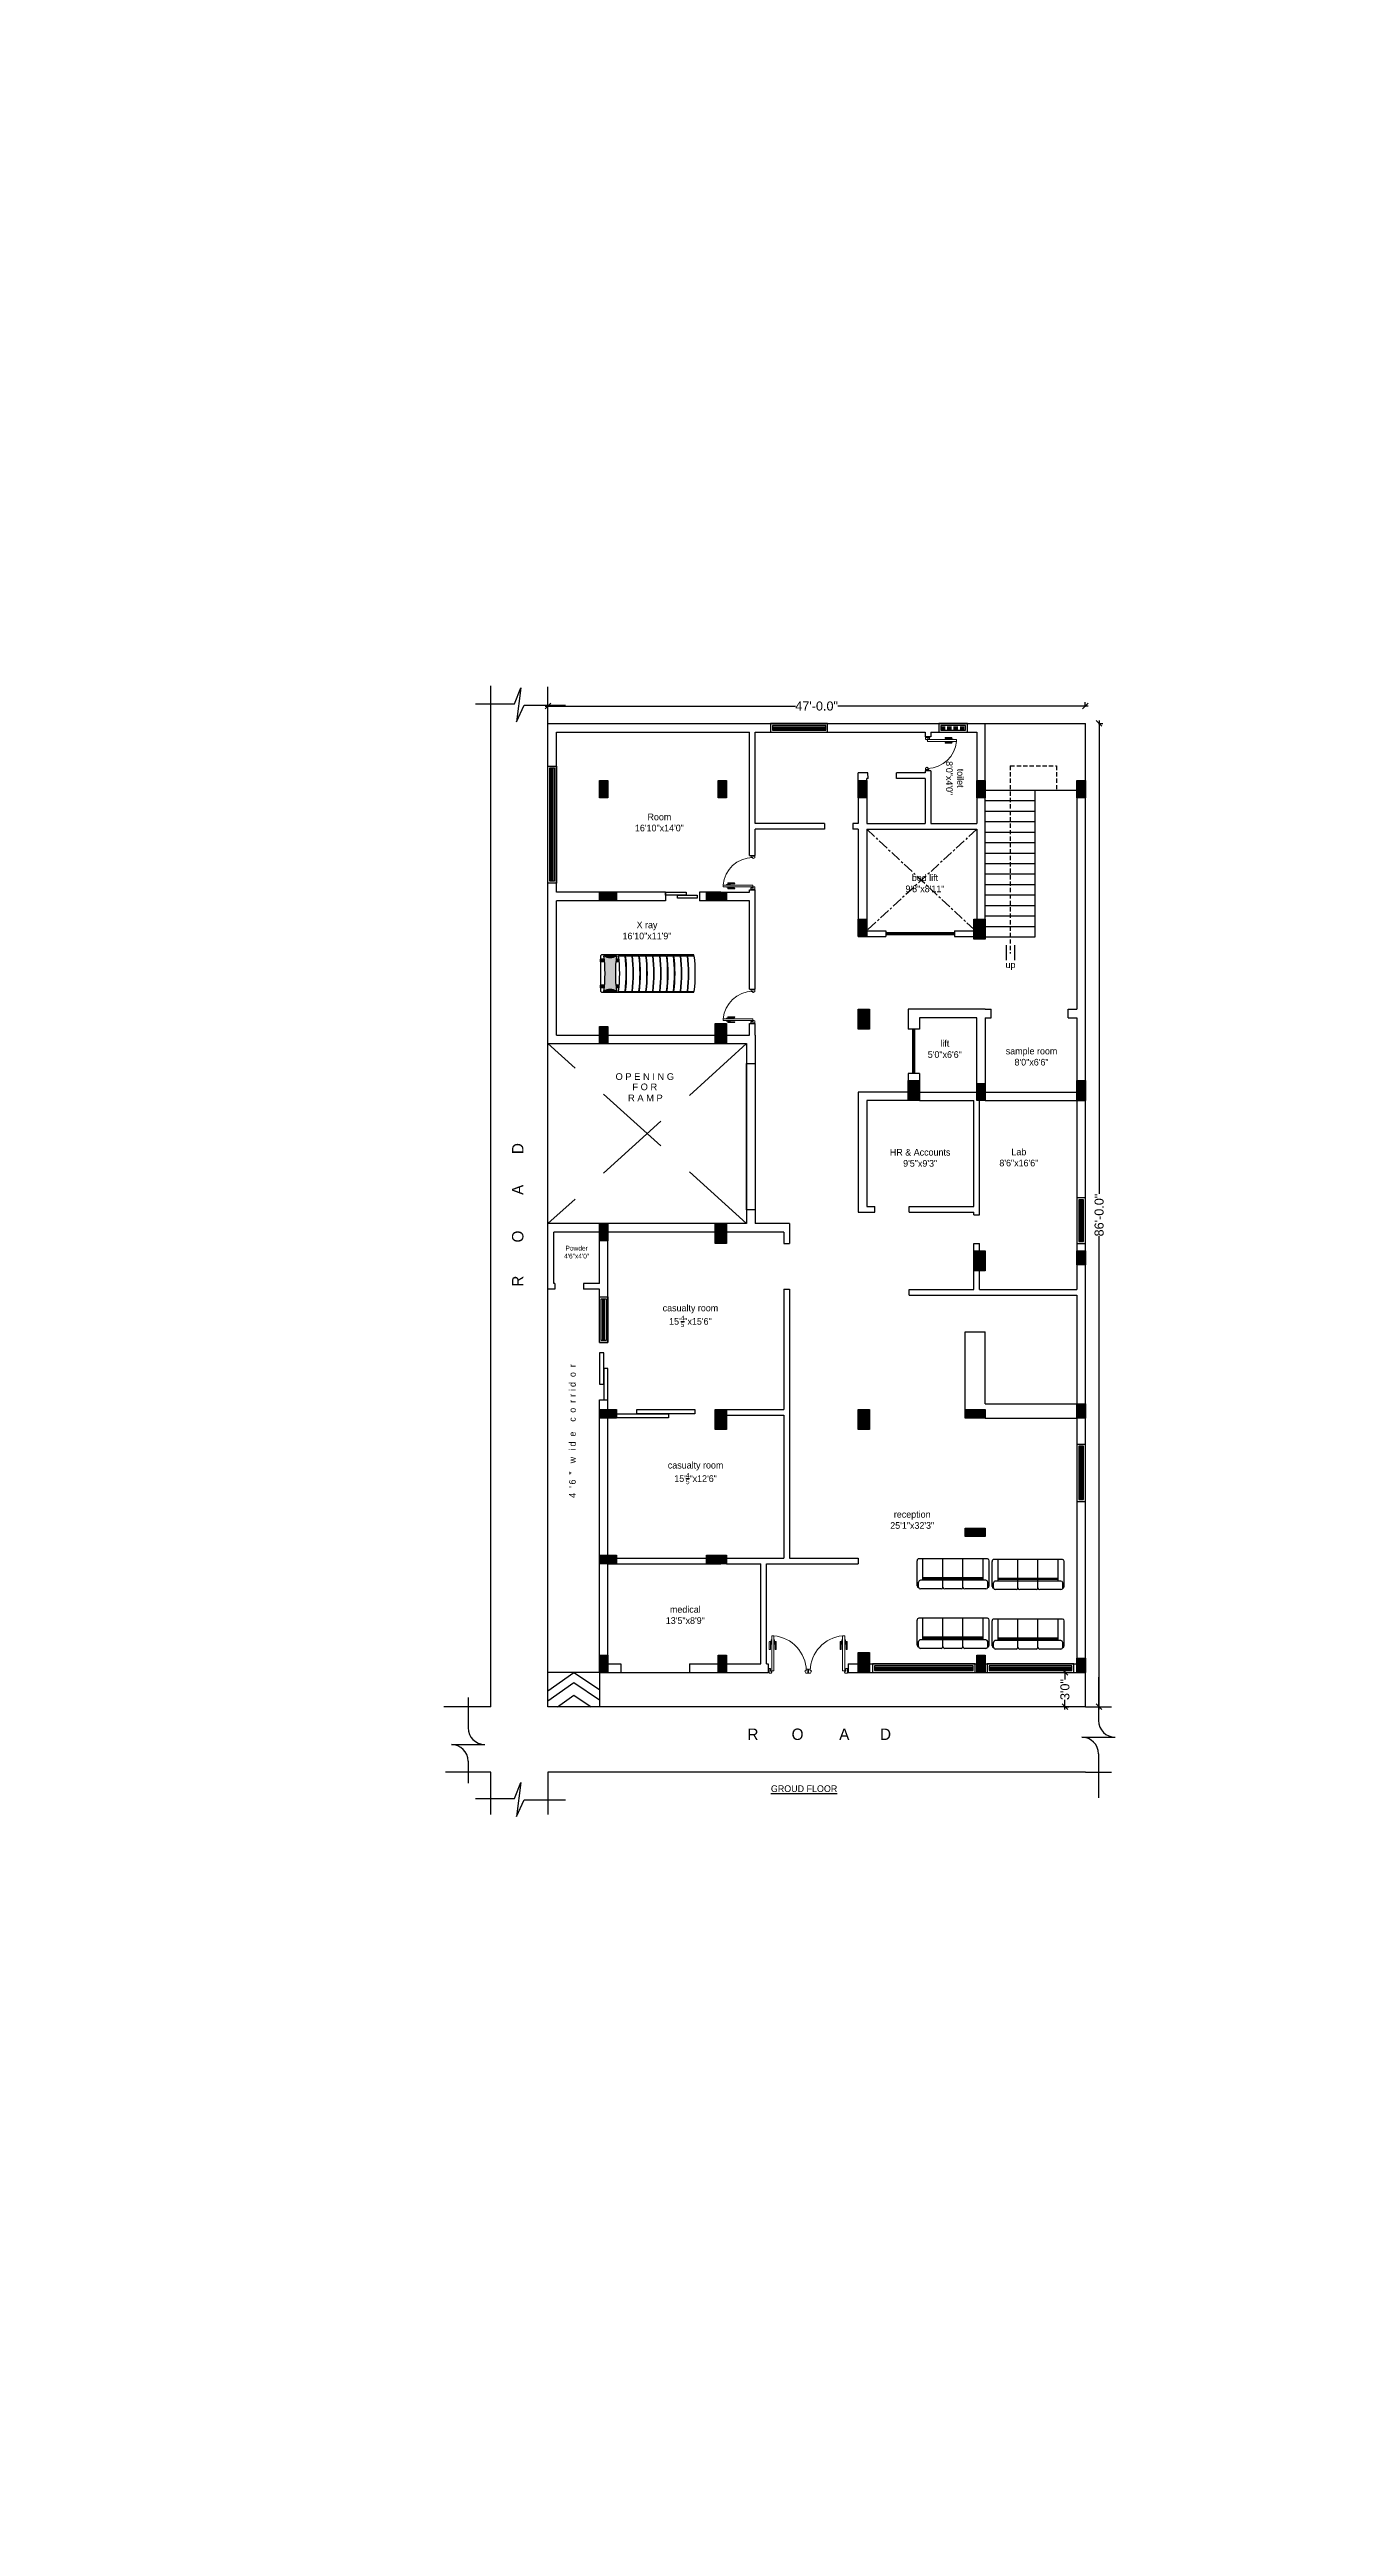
# Model space of a CAD drawing. Header units: inches. Extents: x 204954 to 440946, y -300749 to -143756.
# Drawn here: x 217891 to 219251, y -149270 to -146670 of the extents above; entities that cross this region are included whole.
import ezdxf
from ezdxf.enums import TextEntityAlignment as Align

# ---------------------------------------------------------------- set-up
doc = ezdxf.new("R2010")
doc.units = ezdxf.units.IN
doc.header["$LTSCALE"] = 9
doc.header["$MEASUREMENT"] = 0
doc.linetypes.add('CENTER', pattern=[2, 1.25, -0.25, 0.25, -0.25])
doc.linetypes.add('DASHED', pattern=[0.75, 0.5, -0.25])
doc.layers.get('Defpoints').update_dxf_attribs({"lineweight": 0})
for name, color, linetype in [('2', 1, 'Continuous'), ('beam framing', 91, 'Continuous'), ('Plinth Wall TEXT', 7, 'Continuous'), ('PM', 7, 'Continuous')]:
    doc.layers.add(name, color=color, linetype=linetype)
for name, color, linetype, lineweight in [('COLUMNS', 1, 'Continuous', 30), ('PUERTAS', 40, 'Continuous', 15), ('PUERTAS MADERA', 37, 'Continuous', 13)]:
    doc.layers.add(name, color=color, linetype=linetype, lineweight=lineweight)
doc.layers.add('Hatch', color=7, linetype='Continuous', lineweight=15, true_color=0xa3a3a3)
doc.styles.add('outer', font='arial.ttf', dxfattribs={"height": 24})
doc.styles.add('SST1', font='arial.ttf', dxfattribs={"height": 9.5})
doc.styles.add('vni1', font='arial.ttf')
doc.dimstyles.new('DIMA-1', dxfattribs={"dimtxt": 9.5, "dimasz": 6, "dimexe": 4, "dimexo": 4, "dimgap": 0.25, "dimtad": 0, "dimdec": 1, "dimzin": 3, "dimdsep": 46, "dimlunit": 4, "dimtxsty": 'SST1', "dimblk1": 'OBLIQUE', "dimblk2": 'OBLIQUE', "dimsah": 1, "dimcen": 0, "dimdle": 3, "dimclrd": 3, "dimclre": 3, "dimclrt": 7, "dimadec": 0, "dimazin": 0, "dimtfac": 1, "dimtdec": 1, "dimtix": 1, "dimtmove": 2, "dimatfit": 3, "dimfxl": 4, "dimfxlon": 1, "dimtolj": 1, "dimtzin": 3, "dimarcsym": 0})

# ---------------------------------------------------------------- blocks, each defined once
blk = doc.blocks.new('A$C31806C9B')
at = {"layer": 'Hatch'}
blk.add_hatch(color=256, dxfattribs=at).paths.add_polyline_path([(0, -21), (0, 0), (-12, 0), (-12, -21)])
at = {"layer": 'COLUMNS'}
blk.add_lwpolyline([(-12, 0), (0, 0), (0, -21), (-12, -21)], close=True, dxfattribs=at)
blk = doc.blocks.new('A$C00142961')
at = {"layer": 'Hatch'}
blk.add_hatch(color=256, dxfattribs=at).paths.add_polyline_path([(9, 0), (0, 0), (0, -21), (9, -21)])
at = {"layer": 'COLUMNS'}
blk.add_lwpolyline([(0, 0), (9, 0), (9, -21), (0, -21)], close=True, dxfattribs=at)
blk = doc.blocks.new('A$C5E2070FF')
at = {"layer": 'Hatch'}
blk.add_hatch(color=256, dxfattribs=at).paths.add_polyline_path([(18, -9), (18, 0), (0, 0), (0, -9)])
at = {"layer": 'COLUMNS'}
blk.add_lwpolyline([(18, 0), (18, -9), (0, -9), (0, 0)], close=True, dxfattribs=at)
blk = doc.blocks.new('A$C5D5B4CD9')
at = {"layer": 'Hatch'}
blk.add_hatch(color=256, dxfattribs=at).paths.add_polyline_path([(-9, -15), (0, -15), (0, 0), (-9, 0)])
at = {"layer": 'COLUMNS'}
blk.add_lwpolyline([(0, -15), (-9, -15), (-9, 0), (0, 0)], close=True, dxfattribs=at)
blk = doc.blocks.new('dgfgf')
at = {"layer": 'PUERTAS', "color": 253}
for p, q in [((-4.1, 20.4), (-3.7, 20.4)), ((-0.9, 20.4), (-1.4, 20.4))]:
    blk.add_line(p, q, dxfattribs=at)
for points in [[(-4.1, 21.2), (-4.1, 16.1, -1), (-4.8, 16.1), (-4.8, 20.8, -0.414214), (-4.5, 21.2), (-3.7, 21.2)], [(-0.9, 21.2), (-0.9, 16.1, 1), (-0.2, 16.1), (-0.2, 20.8, 0.414214), (-0.6, 21.2), (-1.4, 21.2)]]:
    blk.add_lwpolyline(points, format="xyb", dxfattribs=at)
for points in [[(-3.2, 22.2), (-3.7, 22.2), (-3.7, 19.4), (-3.2, 19.4)], [(-1.8, 22.2), (-1.4, 22.2), (-1.4, 19.4), (-1.8, 19.4)]]:
    blk.add_lwpolyline(points, dxfattribs=at)
at = {"layer": 'PUERTAS MADERA'}
for p, q in [((-3.2, 24.9), (-1.8, 24.9)), ((-3.2, 1.6), (-3.2, 24.9)), ((-1.8, 24.9), (-1.8, 1.6)), ((-25.9, 1.8), (-26.5, 1.8)), ((-25.9, 2.7), (-24.8, 2.7)), ((-25.9, 0), (-25.9, 2.7)), ((-24.8, 2.7), (-24.8, 1.6)), ((-24.8, 1.6), (-24.4, 1.6)), ((-24.7, 0), (-24, 1.2)), ((-1.8, 1.6), (-3.2, 1.6)), ((-1.5, 0), (-1.9, 0.7)), ((-1.1, 1.2), (-1.5, 1.2)), ((-1.5, 0), (0, 0)), ((-1.1, 3.1), (-1.1, 1.2)), ((0, 3.1), (-1.1, 3.1)), ((0, 0), (0, 3.1)), ((0, 2.7), (0.5, 2.7)), ((0, 0.5), (0.5, 0.5)), ((-25.9, 0), (-26.5, 0)), ((-24.7, 0), (-25.9, 0))]:
    blk.add_line(p, q, dxfattribs=at)
at = {"layer": 'PUERTAS MADERA', "color": 251}
blk.add_arc((-1.1, 1.2), 23.8, 95.224, 178.9225, dxfattribs=at)
at = {"layer": 'PUERTAS MADERA'}
for centre, start, end in [((-24.4, 1.3), 345.0691, 90.0005), ((-1.5, 0.8), 90.0055, 194.9369)]:
    blk.add_arc(centre, 0.36, start, end, dxfattribs=at)
blk = doc.blocks.new('_Oblique')
at = {"color": 0, "linetype": 'ByBlock', "lineweight": -2}
blk.add_line((-0.5, -0.5), (0.5, 0.5), dxfattribs=at)
blk = doc.blocks.new('*D64')
at = {"layer": 'beam framing', "color": 3, "lineweight": -2, "transparency": 16777216}
for p, q in [((218955.9, -148373.2), (218960.6, -148373.2)), ((218956.6, -148370.2), (218956.6, -148380.6)), ((218955.9, -148409.2), (218960.6, -148409.2)), ((218956.6, -148412.2), (218956.6, -148401.9))]:
    blk.add_line(p, q, dxfattribs=at)
at = {"layer": 'Defpoints', "color": 0, "transparency": 16777216}
for p in [(218899, -148373.2), (218899, -148409.2), (218956.6, -148409.2)]:
    blk.add_point(p, dxfattribs=at)
at = {"layer": 'beam framing', "color": 3, "lineweight": -2, "transparency": 16777216, "xscale": 6, "yscale": 6, "zscale": 6}
for p, rotation in [((218956.6, -148373.2), 90), ((218956.6, -148409.2), 270)]:
    blk.add_blockref('_Oblique', p, dxfattribs=dict(at, rotation=rotation))
at = {"layer": 'beam framing', "color": 7, "transparency": 16777216, "insert": (218956.6, -148391.2), "char_height": 9.5, "attachment_point": 5, "rotation": 90, "style": 'SST1'}
blk.add_mtext('\\A1;3\'0"', dxfattribs=at)
blk = doc.blocks.new('*D65')
at = {"layer": 'beam framing', "color": 3, "lineweight": -2, "transparency": 16777216}
for p, q in [((218411, -147359), (218673.7, -147359)), ((218414, -147359.7), (218414, -147355)), ((218981, -147359), (218718.3, -147359)), ((218978, -147359.7), (218978, -147355))]:
    blk.add_line(p, q, dxfattribs=at)
at = {"layer": 'Defpoints', "color": 0, "transparency": 16777216}
for p in [(218978, -147359), (218414, -147377.2), (218978, -147377.2)]:
    blk.add_point(p, dxfattribs=at)
at = {"layer": 'beam framing', "color": 3, "lineweight": -2, "transparency": 16777216, "xscale": 6, "yscale": 6, "zscale": 6, "rotation": 180}
blk.add_blockref('_Oblique', (218414, -147359), dxfattribs=at)
at = {"layer": 'beam framing', "color": 3, "lineweight": -2, "transparency": 16777216, "xscale": 6, "yscale": 6, "zscale": 6}
blk.add_blockref('_Oblique', (218978, -147359), dxfattribs=at)
at = {"layer": 'beam framing', "color": 7, "transparency": 16777216, "insert": (218696, -147359), "char_height": 9.5, "attachment_point": 5, "style": 'SST1'}
blk.add_mtext('\\A1;47\'-0.0"', dxfattribs=at)
blk = doc.blocks.new('*D66')
at = {"layer": 'beam framing', "color": 3, "lineweight": -2, "transparency": 16777216}
for p, q in [((218991.7, -147377.2), (218996.5, -147377.2)), ((218992.5, -147374.2), (218992.5, -147871.1)), ((218992.5, -148412.2), (218992.5, -147915.3)), ((218991.7, -148409.2), (218996.5, -148409.2))]:
    blk.add_line(p, q, dxfattribs=at)
at = {"layer": 'Defpoints', "color": 0, "transparency": 16777216}
for p in [(218978, -147377.2), (218978, -148409.2), (218992.5, -148409.2)]:
    blk.add_point(p, dxfattribs=at)
at = {"layer": 'beam framing', "color": 3, "lineweight": -2, "transparency": 16777216, "xscale": 6, "yscale": 6, "zscale": 6}
for p, rotation in [((218992.5, -147377.2), 90), ((218992.5, -148409.2), 270)]:
    blk.add_blockref('_Oblique', p, dxfattribs=dict(at, rotation=rotation))
at = {"layer": 'beam framing', "color": 7, "transparency": 16777216, "insert": (218992.5, -147893.2), "char_height": 9.5, "attachment_point": 5, "rotation": 90, "style": 'SST1'}
blk.add_mtext('\\A1;86\'-0.0"', dxfattribs=at)
blk = doc.blocks.new('SF3')
at = {"layer": 'PM', "color": 7}
for p, q in [((-890, 0), (-320, 0)), ((-220, 0), (220, 0)), ((320, 0), (880, 0)), ((-980, -87), (-980, -764)), ((-940, -50), (-940, -183)), ((-890, -233), (880, -233)), ((-820, -233), (-820, -814)), ((-820, -270), (810, -270)), ((-820, -300), (810, -300)), ((-270, -50), (-270, -814)), ((270, -50), (270, -814)), ((810, -233), (810, -814)), ((930, -50), (930, -183)), ((970, -87), (970, -764)), ((-930, -814), (920, -814))]:
    blk.add_line(p, q, dxfattribs=at)
for centre, start, end in [((-890, -50), 90, 180), ((-320, -50), 0, 90), ((-220, -50), 90, 180), ((220, -50), 0, 90), ((320, -50), 90, 180), ((880, -50), 0, 90), ((-930, -87), 90, 180), ((-890, -183), 180, 270), ((880, -183), 270, 0), ((920, -87), 0, 90), ((-930, -764), 180, 270), ((920, -764), 270, 0)]:
    blk.add_arc(centre, 50, start, end, dxfattribs=at)

msp = doc.modelspace()

# ---------------------------------------------------------------- hatches: boundary and pattern name
at = {"ltscale": 0.08}
h = msp.add_hatch(color=0, dxfattribs=at)
h.dxf.hatch_style = 1
h.set_gradient(color1=(207, 182, 150), color2=(231, 219, 203), one_color=1, tint=0.85, name='CYLINDER')
h.paths.add_polyline_path([(218468.98015, -147624.57344, 0.1789416554), (218468.98015, -147627.41698), (218473.3774, -147627.41698, 0.0049729629), (218473.10471, -147624.57344)])
h.paths.add_polyline_path([(218485.58647, -147624.57344, 0.0049729629), (218485.31379, -147627.41698), (218488.85212, -147627.41698, 0.004552059), (218488.60251, -147624.57344)])
h = msp.add_hatch(color=0, dxfattribs=at)
h.dxf.hatch_style = 1
h.set_gradient(color1=(207, 182, 150), color2=(239, 231, 220), one_color=1, tint=0.9)
h.paths.add_polyline_path([(218472.68067, -147620.99912, 0.2884824623), (218486.01051, -147620.99912)])
h = msp.add_hatch(color=0, dxfattribs=at)
h.dxf.hatch_style = 1
h.set_gradient(color1=(207, 182, 150), color2=(239, 231, 220), one_color=1, tint=0.9, name='INVCURVED')
h.paths.add_polyline_path([(218472.68067, -147620.99912, -0.0654006764), (218472.68067, -147658.40764, -0.2884824623), (218486.01051, -147658.40764, -0.0654006764), (218486.01051, -147620.99912, -0.2884824623)])
h = msp.add_hatch(color=0, dxfattribs=at)
h.dxf.hatch_style = 1
h.set_gradient(color1=(207, 182, 150), color2=(231, 219, 203), one_color=1, tint=0.85, name='CYLINDER')
h.paths.add_polyline_path([(218468.98015, -147651.98978, 0.1789416554), (218468.98015, -147654.83331), (218473.10471, -147654.83331, 0.0049729629), (218473.3774, -147651.98978)])
h.paths.add_polyline_path([(218485.31379, -147651.98978, 0.0049729629), (218485.58647, -147654.83331), (218488.60251, -147654.83331, 0.004552059), (218488.85212, -147651.98978)])
h = msp.add_hatch(color=0, dxfattribs=at)
h.dxf.hatch_style = 1
h.set_gradient(color1=(207, 182, 150), color2=(239, 231, 220), one_color=1, tint=0.9)
h.paths.add_polyline_path([(218472.68067, -147658.40764), (218486.01051, -147658.40764, 0.2884824623)])

# ---------------------------------------------------------------- linework, layer by layer
at = {"color": 0}
for p, q in [((218473.10471, -147624.57344), (218468.98015, -147624.57344)), ((218473.3774, -147627.41698), (218468.98015, -147627.41698)), ((218472.68067, -147620.99912), (218486.01051, -147620.99912)), ((218488.85212, -147627.41698), (218485.31379, -147627.41698)), ((218488.60251, -147624.57344), (218485.58647, -147624.57344)), ((218488.21452, -147620.99912), (218495.06482, -147620.99912)), ((218495.46875, -147620.99912), (218502.31905, -147620.99912)), ((218502.72298, -147620.99912), (218509.57329, -147620.99912)), ((218509.97721, -147620.99912), (218516.82752, -147620.99912)), ((218517.23145, -147620.99912), (218524.08175, -147620.99912)), ((218524.48568, -147620.99912), (218531.33598, -147620.99912)), ((218531.73991, -147620.99912), (218538.59022, -147620.99912)), ((218538.99414, -147620.99912), (218545.84445, -147620.99912)), ((218546.24838, -147620.99912), (218553.09868, -147620.99912)), ((218553.50261, -147620.99912), (218560.35291, -147620.99912)), ((218560.75684, -147620.99912), (218567.60715, -147620.99912)), ((218473.3774, -147651.98978), (218468.98015, -147651.98978)), ((218473.10471, -147654.83331), (218468.98015, -147654.83331)), ((218488.85212, -147651.98978), (218485.31379, -147651.98978)), ((218488.60251, -147654.83331), (218485.58647, -147654.83331)), ((218472.68067, -147658.40764), (218486.01051, -147658.40764)), ((218488.21452, -147658.40764), (218495.06482, -147658.40764)), ((218495.46875, -147658.40764), (218502.31905, -147658.40764)), ((218502.72298, -147658.40764), (218509.57329, -147658.40764)), ((218509.97721, -147658.40764), (218516.82752, -147658.40764)), ((218517.23145, -147658.40764), (218524.08175, -147658.40764)), ((218524.48568, -147658.40764), (218531.33598, -147658.40764)), ((218531.73991, -147658.40764), (218538.59022, -147658.40764)), ((218538.99414, -147658.40764), (218545.84445, -147658.40764)), ((218546.24838, -147658.40764), (218553.09868, -147658.40764)), ((218553.50261, -147658.40764), (218560.35291, -147658.40764)), ((218560.75684, -147658.40764), (218567.60715, -147658.40764))]:
    msp.add_line(p, q, dxfattribs=at)
for points in [[(218567.09594, -147620.99912), (218567.09594, -147619.97347), (218471.16778, -147619.97347, 0.4142135624), (218469.12676, -147622.0145), (218469.12676, -147624.57344)], [(218469.12676, -147654.83331), (218469.12676, -147657.39226, 0.4142135624), (218471.16778, -147659.43328), (218567.09594, -147659.43328), (218567.09594, -147658.40764)]]:
    msp.add_lwpolyline(points, format="xyb", dxfattribs=at)
msp.add_lwpolyline([(218469.12676, -147627.41698), (218469.12676, -147651.98978)], dxfattribs=at)
for centre, radius, start, end in [((218472.82566, -147625.99521), 4.09992, 159.70954548, 200.29045452), ((218330.29486, -147639.70338), 143.60908, 352.51629228, 7.48370772), ((218479.34559, -147610.40878), 12.51305, 237.81615381, 302.18384619), ((218628.39633, -147639.70338), 143.60908, 172.51629228, 187.48370772), ((218332.56304, -147639.70338), 156.77127, 353.14776189, 6.85223811), ((218332.56304, -147639.70338), 163.57468, 353.43404272, 6.56595728), ((218339.81728, -147639.70338), 156.77127, 353.14776189, 6.85223811), ((218339.81728, -147639.70338), 163.57468, 353.43404272, 6.56595728), ((218347.07151, -147639.70338), 156.77127, 353.14776189, 6.85223811), ((218347.07151, -147639.70338), 163.57468, 353.43404272, 6.56595728), ((218354.32574, -147639.70338), 156.77127, 353.14776189, 6.85223811), ((218354.32574, -147639.70338), 163.57468, 353.43404272, 6.56595728), ((218361.57997, -147639.70338), 156.77127, 353.14776189, 6.85223811), ((218361.57997, -147639.70338), 163.57468, 353.43404272, 6.56595728), ((218368.83421, -147639.70338), 156.77127, 353.14776189, 6.85223811), ((218368.83421, -147639.70338), 163.57468, 353.43404272, 6.56595728), ((218376.08844, -147639.70338), 156.77127, 353.14776189, 6.85223811), ((218376.08844, -147639.70338), 163.57468, 353.43404272, 6.56595728), ((218383.34267, -147639.70338), 156.77127, 353.14776189, 6.85223811), ((218383.34267, -147639.70338), 163.57468, 353.43404272, 6.56595728), ((218390.5969, -147639.70338), 156.77127, 353.14776189, 6.85223811), ((218390.5969, -147639.70338), 163.57468, 353.43404272, 6.56595728), ((218397.85113, -147639.70338), 156.77127, 353.14776189, 6.85223811), ((218397.85113, -147639.70338), 163.57468, 353.43404272, 6.56595728), ((218405.10537, -147639.70338), 156.77127, 353.14776189, 6.85223811), ((218405.10537, -147639.70338), 163.57468, 353.43404272, 6.56595728), ((218472.82566, -147653.41155), 4.09992, 159.70954548, 200.29045452), ((218479.34559, -147668.99798), 12.51305, 57.81615381, 122.18384619)]:
    msp.add_arc(centre, radius, start, end, dxfattribs=at)
at = {"layer": 'beam framing', "color": 1}
for p, q in [((218354.09178, -148409.24127), (218354.09178, -147337.88402)), ((218378.80227, -147356.81985), (218385.68727, -147339.85615)), ((218385.68727, -147339.85615), (218381.0971, -147375.38812)), ((218414.03569, -147377.24127), (218414.03569, -147338.69077)), ((218337.95147, -147356.81985), (218378.80227, -147356.81985)), ((218381.0971, -147375.38812), (218389.12952, -147357.96602)), ((218389.12952, -147357.96602), (218432.27515, -147357.96602)), ((218414.03569, -147377.24127), (218978.03567, -147377.24127)), ((218414.03569, -148409.24127), (218414.03569, -147377.24127)), ((218423.03569, -147386.24127), (218625.53566, -147386.24127)), ((218423.03569, -147554.24126), (218423.03569, -147386.24127)), ((218625.53566, -147515.78789), (218625.53566, -147386.24127)), ((218631.53566, -147386.24127), (218810.03571, -147386.24127)), ((218631.53566, -147482.24126), (218631.53566, -147386.24127)), ((218810.03571, -147386.24127), (218810.03571, -147391.12895)), ((218816.03571, -147391.12895), (218810.03571, -147391.12895)), ((218816.03571, -147386.24127), (218864.03571, -147386.24127)), ((218816.03571, -147386.24127), (218816.03571, -147391.12895)), ((218864.03571, -147386.24127), (218864.03571, -147482.24126)), ((218873.03574, -147582.74134), (218873.03571, -147377.24127)), ((218978.03567, -148409.24127), (218978.03567, -147377.24127)), ((218739.53568, -147437.24126), (218739.53571, -147429.05462)), ((218749.91727, -147429.05377), (218739.53571, -147429.06018)), ((218739.53571, -147437.24126), (218739.53571, -147482.24126)), ((218748.53568, -147437.24126), (218748.53569, -147435.05462)), ((218748.53568, -147437.24126), (218748.53568, -147482.24126)), ((218749.92097, -147435.05377), (218748.53569, -147435.05462)), ((218749.92097, -147435.05377), (218749.91727, -147429.05377)), ((218810.03571, -147429.01663), (218779.91726, -147429.03524)), ((218779.92097, -147435.03523), (218779.91726, -147429.03524)), ((218810.03942, -147435.01663), (218779.92097, -147435.03523)), ((218810.03571, -147427.01663), (218810.03571, -147429.01663)), ((218816.03571, -147427.01663), (218810.03571, -147427.01663)), ((218810.03571, -147435.01663), (218810.03571, -147482.24126)), ((218816.03571, -147427.01663), (218816.03571, -147482.24126)), ((218925.53569, -147601.24127), (218925.53569, -147447.24127)), ((218969.03567, -147455.24126), (218969.03567, -147677.10486)), ((218704.16699, -147482.24126), (218631.53566, -147482.24126)), ((218704.16699, -147488.24126), (218631.53566, -147488.24126)), ((218631.53566, -147515.78789), (218631.53566, -147488.24126)), ((218704.16699, -147482.24126), (218704.16699, -147488.24126)), ((218739.53568, -147482.24126), (218734.16699, -147482.24126)), ((218734.16699, -147482.24126), (218734.16699, -147488.24126)), ((218739.53568, -147488.24126), (218734.16699, -147488.24126)), ((218739.53568, -147488.24126), (218739.53568, -147594.74126)), ((218748.53568, -147482.24126), (218810.03571, -147482.24126)), ((218748.53568, -147488.24126), (218864.03571, -147488.24126)), ((218748.53568, -147488.24126), (218748.53568, -147594.74126)), ((218816.03571, -147482.24126), (218864.03571, -147482.24126)), ((218864.03571, -147488.24126), (218864.03571, -147582.74134)), ((218625.53566, -147515.78789), (218631.53566, -147515.78789)), ((218537.2295, -147554.24126), (218423.03569, -147554.24126)), ((218537.2295, -147554.24126), (218537.2295, -147563.24126)), ((218595.53571, -147554.24126), (218573.2295, -147554.24126)), ((218573.2295, -147554.24126), (218573.2295, -147563.24126)), ((218601.53571, -147554.24126), (218625.53566, -147554.24126)), ((218625.53566, -147554.24126), (218625.53566, -147551.78789)), ((218625.53566, -147551.78789), (218631.53566, -147551.78789)), ((218631.53566, -147656.24136), (218631.53566, -147551.78789)), ((218423.03569, -147704.24127), (218423.03569, -147563.24126)), ((218537.2295, -147563.24126), (218423.03569, -147563.24126)), ((218625.53566, -147563.24126), (218573.2295, -147563.24126)), ((218625.53566, -147656.24136), (218625.53566, -147563.24126)), ((218739.53568, -147600.74126), (218768.78571, -147600.74126)), ((218748.53568, -147594.74126), (218768.78571, -147594.74126)), ((218768.78571, -147594.74126), (218768.78571, -147600.74126)), ((218840.78571, -147594.74126), (218861.03574, -147594.74126)), ((218840.78571, -147594.74126), (218840.78571, -147600.74126)), ((218840.78571, -147600.74126), (218861.03574, -147600.74126)), ((218625.53566, -147656.24136), (218631.53566, -147656.24136)), ((218739.53571, -147677.10482), (218739.53571, -147698.10482)), ((218792.0357, -147677.10484), (218792.03569, -147698.10482)), ((218873.03571, -147677.10486), (218792.0357, -147677.10484)), ((218873.03571, -147677.10486), (218879.0152, -147677.10486)), ((218879.0152, -147686.10486), (218879.0152, -147677.10486)), ((218959.85308, -147677.10486), (218969.03567, -147677.10486)), ((218959.85308, -147686.10486), (218959.85308, -147677.10486)), ((218423.03569, -147704.24127), (218625.53566, -147704.24135)), ((218625.53566, -147704.24135), (218625.53566, -147692.24136)), ((218625.53566, -147692.24136), (218631.53566, -147692.24136)), ((218631.53566, -147704.24135), (218631.53566, -147692.24136)), ((218631.53566, -147704.24135), (218631.53569, -147902.1048)), ((218804.03569, -147698.10482), (218792.03569, -147698.10482)), ((218864.0357, -147686.10486), (218804.03569, -147686.10484)), ((218804.03569, -147686.10484), (218804.03569, -147698.10482)), ((218864.03567, -147755.10485), (218864.0357, -147686.10486)), ((218873.03571, -147686.10486), (218873.03571, -147773.10485)), ((218873.03571, -147686.10486), (218879.0152, -147686.10486)), ((218959.85308, -147686.10486), (218969.03567, -147686.10486)), ((218969.03567, -147686.10486), (218969.03567, -147971.24126)), ((218414.03569, -147713.24127), (218622.53567, -147713.24135)), ((218622.53567, -147713.24135), (218622.53569, -147902.1048)), ((218792.03569, -147744.50941), (218792.03568, -147752.10484)), ((218804.03567, -147744.50941), (218792.03569, -147744.50941)), ((218804.03567, -147744.50941), (218804.03567, -147752.10484)), ((218739.5357, -147764.10486), (218739.5357, -147890.10486)), ((218792.03568, -147764.10486), (218739.5357, -147764.10486)), ((218748.5357, -147773.10483), (218748.5357, -147884.10486)), ((218798.03568, -147773.10483), (218748.5357, -147773.10483)), ((218804.03567, -147764.10486), (218864.03567, -147764.10486)), ((218804.03567, -147773.10486), (218861.03571, -147773.10486)), ((218861.03571, -147884.10486), (218861.03571, -147773.10486)), ((218867.03571, -147893.10486), (218867.03571, -147773.10486)), ((218873.03571, -147764.10485), (218969.03571, -147764.10485)), ((218873.03571, -147773.10485), (218978.03571, -147773.10485)), ((218739.5357, -147890.10486), (218757.25616, -147890.10486)), ((218748.5357, -147884.10486), (218757.25616, -147884.10486)), ((218757.25616, -147890.10486), (218757.25616, -147884.10486)), ((218793.25616, -147884.10486), (218861.03571, -147884.10486)), ((218793.25616, -147890.10486), (218793.25616, -147884.10486)), ((218793.25616, -147890.10486), (218861.03571, -147890.10486)), ((218861.03571, -147893.10486), (218861.03571, -147890.10486)), ((218622.53569, -147902.1048), (218414.03569, -147902.1048)), ((218661.53571, -147911.1048), (218420.03569, -147911.1048)), ((218420.03569, -147965.1048), (218420.03569, -147911.1048)), ((218468.03571, -147965.1048), (218468.03571, -147902.1048)), ((218477.03571, -148026.98126), (218477.03571, -147908.1048)), ((218667.53571, -147902.1048), (218631.53569, -147902.1048)), ((218661.53571, -147911.1048), (218661.53571, -147923.10477)), ((218667.53571, -147902.1048), (218667.53571, -147923.10477)), ((218861.03571, -147893.10486), (218867.03571, -147893.10486)), ((218661.53571, -147923.10477), (218667.53571, -147923.10477)), ((218861.03571, -147971.24126), (218861.03571, -147923.10486)), ((218861.03571, -147923.10486), (218867.03571, -147923.10486)), ((218867.03571, -147930.60483), (218867.03571, -147923.10486)), ((218421.32904, -147965.1048), (218420.03569, -147965.1048)), ((218421.32904, -147965.1048), (218421.32904, -147971.1048)), ((218468.03573, -147965.1048), (218451.32904, -147965.1048)), ((218451.32904, -147965.1048), (218451.32904, -147971.1048)), ((218867.03571, -147971.24126), (218867.03571, -147951.60483)), ((218421.32904, -147971.1048), (218414.03569, -147971.1048)), ((218468.03573, -147971.1048), (218451.32904, -147971.1048)), ((218468.03571, -148026.98126), (218468.03571, -147971.1048)), ((218661.53571, -147971.10477), (218661.53571, -148097.24126)), ((218661.53571, -147971.10477), (218667.53571, -147971.10477)), ((218667.53571, -147971.10477), (218667.53571, -148253.24126)), ((218793.25616, -147971.24126), (218861.03571, -147971.24126)), ((218793.25616, -147977.24126), (218793.25616, -147971.24126)), ((218793.25616, -147977.24126), (218969.03567, -147977.24126)), ((218867.03571, -147971.24126), (218969.03567, -147971.24126)), ((218969.03567, -147977.24126), (218969.03567, -148373.24126)), ((218852.03571, -148106.24126), (218852.03571, -148015.68022)), ((218852.03571, -148015.68022), (218873.03571, -148015.68022)), ((218873.03571, -148091.24126), (218873.03571, -148015.68022)), ((218468.03571, -148026.98126), (218477.03571, -148026.98126)), ((218468.03571, -148373.24126), (218468.03571, -148086.98126)), ((218468.03571, -148086.98126), (218477.03571, -148086.98126)), ((218477.03571, -148373.24126), (218477.03571, -148086.98126)), ((218589.53572, -148097.24126), (218661.53571, -148097.24126)), ((218873.03571, -148091.24126), (218969.03567, -148091.24126)), ((218601.53572, -148103.24126), (218661.53571, -148103.24126)), ((218661.53571, -148103.24126), (218661.53571, -148253.24126)), ((218873.03571, -148106.24126), (218969.03567, -148106.24126)), ((218486.03571, -148253.24127), (218580.53571, -148253.24127)), ((218601.53571, -148253.24126), (218661.53571, -148253.24126)), ((218667.53571, -148253.24126), (218739.53568, -148253.24126)), ((218739.53568, -148253.24126), (218739.53568, -148259.24126)), ((218477.03571, -148259.24126), (218595.53569, -148259.24127)), ((218601.53571, -148259.24126), (218637.53571, -148259.24126)), ((218637.53571, -148364.24126), (218637.53571, -148259.24126)), ((218643.53571, -148259.24126), (218739.53568, -148259.24126)), ((218643.53571, -148364.24126), (218643.53571, -148259.24126)), ((218468.03571, -148364.24126), (218490.59002, -148364.24126)), ((218468.03571, -148373.24126), (218645.1891, -148373.24126)), ((218468.03571, -148373.24126), (218468.03571, -148409.24127)), ((218490.59002, -148364.24126), (218490.59002, -148373.24126)), ((218562.59002, -148364.24126), (218637.53571, -148364.24126)), ((218562.59002, -148364.24126), (218562.59002, -148373.24126)), ((218643.53571, -148364.24126), (218645.1891, -148364.24126)), ((218645.1891, -148364.24126), (218645.1891, -148373.24126)), ((218729.1891, -148364.24126), (218969.03568, -148364.24126)), ((218729.1891, -148364.24126), (218729.1891, -148373.24126)), ((218729.1891, -148373.24126), (218978.03567, -148373.24126)), ((218991.83998, -148378.37541), (218991.83998, -148423.79648)), ((218354.09178, -148409.24127), (218304.78353, -148409.24127)), ((218330.21465, -148399.60737), (218330.21465, -148431.40788)), ((218978.03567, -148409.24127), (218414.03569, -148409.24127)), ((218978.03567, -148409.24127), (219005.64429, -148409.24127)), ((218312.75601, -148448.86653), (218347.6733, -148448.86653)), ((218974.38133, -148441.25512), (219009.29862, -148441.25512)), ((218991.83998, -148458.71377), (218991.83998, -148504.7549)), ((218354.09178, -148477.83545), (218306.33753, -148477.83545)), ((218330.21465, -148466.32517), (218330.21465, -148489.34573)), ((218354.09178, -148522.37144), (218354.09178, -148477.83545)), ((218378.80227, -148505.71722), (218385.68727, -148488.75352)), ((218385.68727, -148488.75352), (218381.0971, -148524.28549)), ((218978.03567, -148477.83545), (218414.03569, -148477.83545)), ((218414.03569, -148477.83545), (218414.03569, -148522.37144)), ((218978.03567, -148477.83545), (219005.64429, -148477.83545)), ((218337.95147, -148505.71722), (218378.80227, -148505.71722)), ((218381.0971, -148524.28549), (218389.12952, -148506.86339)), ((218389.12952, -148506.86339), (218432.27515, -148506.86339))]:
    msp.add_line(p, q, dxfattribs=at)
at = {"layer": 'beam framing', "color": 4}
for p, q in [((218649.58355, -147380.74127), (218705.58355, -147380.74127)), ((218649.58355, -147381.74127), (218705.58355, -147381.74127)), ((218649.58355, -147382.74127), (218705.58355, -147382.74127)), ((218417.53569, -147542.9004), (218417.53569, -147423.99814)), ((218418.53569, -147542.9004), (218418.53569, -147423.99814)), ((218419.53569, -147542.9004), (218419.53569, -147423.99814)), ((218768.78571, -147596.74126), (218840.78571, -147596.74126)), ((218768.78571, -147597.74126), (218840.78571, -147597.74126)), ((218768.78571, -147598.74126), (218840.78571, -147598.74126)), ((218797.03568, -147744.50941), (218797.03569, -147698.10482)), ((218798.03568, -147744.50941), (218798.03569, -147698.10482)), ((218799.03568, -147744.50941), (218799.03569, -147698.10482)), ((218972.53567, -147921.10486), (218972.53567, -147877.10486)), ((218973.53567, -147921.10486), (218973.53567, -147877.10486)), ((218974.53567, -147921.10486), (218974.53567, -147877.10486)), ((218471.53571, -148024.98126), (218471.53571, -147980.98126)), ((218472.53571, -148024.98126), (218472.53571, -147980.98126)), ((218473.53571, -148024.98126), (218473.53571, -147980.98126)), ((218972.53567, -148191.86423), (218972.53567, -148135.86423)), ((218973.53567, -148191.86423), (218973.53567, -148135.86423)), ((218974.53567, -148191.86423), (218974.53567, -148135.86423)), ((218756.57951, -148367.74126), (218860.34636, -148367.74126)), ((218756.57951, -148368.74126), (218860.34636, -148368.74126)), ((218756.57951, -148369.74126), (218860.34636, -148369.74126)), ((218877.03333, -148367.74126), (218963.84746, -148367.74126)), ((218877.03333, -148368.74126), (218963.84746, -148368.74126)), ((218877.03333, -148369.74126), (218963.84746, -148369.74126))]:
    msp.add_line(p, q, dxfattribs=at)
at = {"layer": 'beam framing', "color": 6, "linetype": 'DASHED'}
for p, q in [((218826.24432, -147380.74127), (218852.24432, -147380.74127)), ((218826.24432, -147381.74127), (218852.24432, -147381.74127)), ((218826.24432, -147382.74127), (218852.24432, -147382.74127))]:
    msp.add_line(p, q, dxfattribs=at)
at = {"layer": 'beam framing', "color": 2, "linetype": 'DASHED'}
for p, q in [((218899.28571, -147421.60547), (218899.28571, -147618.59246)), ((218899.28571, -147421.60547), (218947.859, -147421.60547)), ((218947.859, -147421.60547), (218947.859, -147447.24127))]:
    msp.add_line(p, q, dxfattribs=at)
at = {"layer": 'beam framing', "color": 8, "linetype": 'DASHED', "lineweight": 25, "ltscale": 18}
for p, q in [((218873.03564, -147437.24124), (218873.03571, -147437.24137)), ((218622.53569, -147902.1048), (218414.03569, -147713.24127)), ((218622.53567, -147713.24135), (218414.03569, -147902.1048))]:
    msp.add_line(p, q, dxfattribs=at)
at = {"layer": 'beam framing', "ltscale": 18}
for p, q in [((218873.03572, -147447.24127), (218978.03567, -147447.24127)), ((218873.03572, -147458.24127), (218925.53569, -147458.24127)), ((218873.03572, -147469.24127), (218925.53569, -147469.24127)), ((218873.03572, -147480.24127), (218925.53569, -147480.24127)), ((218873.03572, -147491.24127), (218925.53569, -147491.24127)), ((218873.03572, -147502.24127), (218925.53569, -147502.24127)), ((218873.03572, -147513.24127), (218925.53569, -147513.24127)), ((218873.03572, -147524.24127), (218925.53569, -147524.24127)), ((218873.03572, -147535.24127), (218925.53569, -147535.24127)), ((218873.03572, -147546.24127), (218925.53569, -147546.24127)), ((218873.03572, -147557.24127), (218925.53569, -147557.24127)), ((218873.03572, -147568.24127), (218925.53569, -147568.24127)), ((218873.03572, -147579.24127), (218925.53569, -147579.24127)), ((218873.03572, -147590.24127), (218925.53569, -147590.24127)), ((218873.03572, -147601.24127), (218925.53569, -147601.24127))]:
    msp.add_line(p, q, dxfattribs=at)
at = {"layer": 'beam framing', "color": 1, "linetype": 'CENTER'}
for p, q in [((218748.53568, -147488.24126), (218861.03574, -147593.24134)), ((218864.03571, -147488.24126), (218748.53568, -147594.74126))]:
    msp.add_line(p, q, dxfattribs=at)
at = {"layer": 'beam framing', "color": 6}
for p, q in [((218895.05555, -147609.77621), (218895.05555, -147625.79973)), ((218903.51586, -147609.77621), (218903.51586, -147625.79973))]:
    msp.add_line(p, q, dxfattribs=at)
at = {"layer": 'beam framing', "color": 71, "linetype": 'DASHED', "lineweight": 25, "ltscale": 18}
msp.add_line((218468.03571, -147902.10484), (218468.03571, -147911.1048), dxfattribs=at)
at = {"layer": 'beam framing', "color": 21}
for p, q in [((218468.03571, -148373.24126), (218414.03569, -148373.24126)), ((218414.03569, -148392.47574), (218441.0357, -148373.24126)), ((218414.03569, -148403.09872), (218441.0357, -148383.86423)), ((218441.0357, -148373.24126), (218468.03571, -148391.24126)), ((218441.0357, -148383.86423), (218468.03571, -148401.86424)), ((218424.01407, -148409.24127), (218441.0357, -148397.11526)), ((218441.0357, -148397.11526), (218459.22471, -148409.24127))]:
    msp.add_line(p, q, dxfattribs=at)
at = {"layer": 'beam framing', "color": 5}
for points in [[(218647.58355, -147386.24127), (218707.58355, -147386.24127), (218707.58355, -147377.24127), (218647.58355, -147377.24127)], [(218649.58355, -147384.24127), (218705.58355, -147384.24127), (218705.58355, -147379.24127), (218649.58355, -147379.24127)], [(218824.24432, -147386.24127), (218854.24432, -147386.24127), (218854.24432, -147377.24127), (218824.24432, -147377.24127)], [(218826.24432, -147384.24127), (218852.24432, -147384.24127), (218852.24432, -147379.24127), (218826.24432, -147379.24127)], [(218423.03569, -147544.9004), (218414.03569, -147544.9004), (218414.03569, -147421.99814), (218423.03569, -147421.99814)], [(218421.03569, -147542.9004), (218416.03569, -147542.9004), (218416.03569, -147423.99814), (218421.03569, -147423.99814)], [(218969.03567, -147923.10486), (218978.03567, -147923.10486), (218978.03567, -147875.10486), (218969.03567, -147875.10486)], [(218971.03567, -147921.10486), (218976.03567, -147921.10486), (218976.03567, -147877.10486), (218971.03567, -147877.10486)], [(218477.03571, -148026.98126), (218468.03571, -148026.98126), (218468.03571, -147978.98126), (218477.03571, -147978.98126)], [(218475.03571, -148024.98126), (218470.03571, -148024.98126), (218470.03571, -147980.98126), (218475.03571, -147980.98126)], [(218969.03567, -148193.86423), (218978.03567, -148193.86423), (218978.03567, -148133.86423), (218969.03567, -148133.86423)], [(218971.03567, -148191.86423), (218976.03567, -148191.86423), (218976.03567, -148135.86423), (218971.03567, -148135.86423)], [(218754.57951, -148373.24126), (218862.34636, -148373.24126), (218862.34636, -148364.24126), (218754.57951, -148364.24126)], [(218756.57951, -148371.24126), (218860.34636, -148371.24126), (218860.34636, -148366.24126), (218756.57951, -148366.24126)], [(218875.03333, -148373.24126), (218965.84746, -148373.24126), (218965.84746, -148364.24126), (218875.03333, -148364.24126)], [(218877.03333, -148371.24126), (218963.84746, -148371.24126), (218963.84746, -148366.24126), (218877.03333, -148366.24126)]]:
    msp.add_lwpolyline(points, close=True, dxfattribs=at)
at = {"layer": 'beam framing', "color": 4}
for points in [[(218537.2295, -147554.24125), (218559.15014, -147554.24125), (218559.15014, -147557.59461), (218537.2295, -147557.59461)], [(218549.89012, -147557.59461), (218570.51475, -147557.59461), (218570.51475, -147560.50821), (218549.89012, -147560.50821)], [(218622.53567, -147734.01175), (218631.53569, -147734.01175), (218631.53569, -147887.74564), (218622.53567, -147887.74564)], [(218507.25493, -148097.34842), (218568.22865, -148097.34842), (218568.22865, -148101.74126), (218507.25493, -148101.74126)], [(218486.03571, -148101.74126), (218540.54379, -148101.74126), (218540.54379, -148106.13409), (218486.03571, -148106.13409)]]:
    msp.add_lwpolyline(points, close=True, dxfattribs=at)
at = {"layer": 'beam framing', "color": 6}
for points in [[(218468.07778, -148070.62129), (218472.53571, -148070.62129), (218472.53571, -148037.90135), (218468.07778, -148037.90135)], [(218472.53571, -148086.98126), (218476.99364, -148086.98126), (218476.99364, -148054.26132), (218472.53571, -148054.26132)]]:
    msp.add_lwpolyline(points, close=True, dxfattribs=at)
at = {"layer": 'beam framing', "color": 1}
msp.add_circle((221267.41484, -148374.87), 4304.54104, dxfattribs=at)
for centre, start, end in [((218347.6733, -148431.40788), 180, 270), ((219009.29862, -148423.79648), 180, 270), ((218312.75601, -148466.32517), 0, 90), ((218974.38133, -148458.71377), 0, 90)]:
    msp.add_arc(centre, 17.45865, start, end, dxfattribs=at)

# ---------------------------------------------------------------- block references
for p, xscale, yscale, zscale, rotation in [((218810.35339, -147391.83429), -1.306164182633685, 1.306164182633685, 1.306164182633685, 270), ((218631.04924, -147551.06287), -1.333147479374056, 1.333147479374056, 1.333147479374056, 90), ((218631.04924, -147691.51633), -1.333147479374056, 1.333147479374056, 1.333147479374056, 90)]:
    msp.add_blockref('dgfgf', p, dxfattribs=dict(xscale=xscale, yscale=yscale, zscale=zscale, rotation=rotation))
at = {"zscale": 1.571272840270937}
for p, xscale, yscale in [((218646.03759, -148373.95038), -1.571272840270937, 1.571272840289647), ((218728.3406, -148373.95038), 1.571272840270937, 1.571272840270937)]:
    msp.add_blockref('dgfgf', p, dxfattribs=dict(at, xscale=xscale, yscale=yscale))
at = {"layer": '2', "xscale": 0.03883214277306379, "yscale": 0.03883214277306379, "zscale": 0.03883214277306379, "rotation": 180}
for p in [(218839.07833, -148285.5991), (218917.819, -148286.33673), (218839.07833, -148348.02557), (218917.819, -148348.76321)]:
    msp.add_blockref('SF3', p, dxfattribs=at)
at = {"layer": 'beam framing'}
for name, p, rotation in [('A$C5E2070FF', (218477.03571, -147437.24126), 270), ('A$C5E2070FF', (218601.53571, -147437.24126), 270), ('A$C5E2070FF', (218748.53571, -147437.24126), 270), ('A$C5E2070FF', (218873.03571, -147437.24126), 270), ('A$C5E2070FF', (218978.03568, -147437.24126), 270), ('A$C00142961', (218601.53571, -147554.24126), 270), ('A$C5E2070FF', (218748.53568, -147582.74126), 270), ('A$C5E2070FF', (218477.03571, -147695.24126), 270), ('A$C5E2070FF', (218873.03571, -147755.10485), 270), ('A$C00142961', (218978.03571, -147773.10485), 180), ('A$C5E2070FF', (218477.03573, -147902.10483), 270), ('A$C00142961', (218873.03571, -148097.24126), 270), ('A$C00142961', (218873.03571, -148221.74126), 270), ('A$C00142961', (218601.53571, -148250.24126), 270), ('A$C5E2070FF', (218477.03571, -148355.24126), 270), ('A$C5E2070FF', (218601.53568, -148355.24126), 270), ('A$C5E2070FF', (218873.03571, -148355.24126), 270)]:
    msp.add_blockref(name, p, dxfattribs=dict(at, rotation=rotation))
for name, p in [('A$C5E2070FF', (218468.03571, -147554.24126)), ('A$C31806C9B', (218873.03574, -147582.74134)), ('A$C31806C9B', (218751.53571, -147677.10482)), ('A$C31806C9B', (218601.53565, -147692.24136)), ('A$C31806C9B', (218804.03568, -147752.10483)), ('A$C31806C9B', (218601.53573, -147902.10477)), ('A$C31806C9B', (218873.03571, -147930.60483)), ('A$C5D5B4CD9', (218978.03574, -147930.60483)), ('A$C5E2070FF', (218468.03571, -148097.24126)), ('A$C31806C9B', (218601.53572, -148097.24126)), ('A$C31806C9B', (218751.53568, -148097.24126)), ('A$C5D5B4CD9', (218978.03568, -148091.24126)), ('A$C5E2070FF', (218468.03571, -148250.24126)), ('A$C31806C9B', (218751.53571, -148352.24124)), ('A$C5D5B4CD9', (218978.03568, -148358.24124))]:
    msp.add_blockref(name, p, dxfattribs=at)

# ---------------------------------------------------------------- texts
at = {"color": 7, "lineweight": 30, "ltscale": 16, "char_height": 7, "attachment_point": 5, "style": 'outer'}
for s, insert, rotation in [('\\A1;{\\fBankGothic Lt BT|b0|i0|c0|p34;\\C256;toilet\\P8\'0"x4\'0"}', (218841.06225, -147434.64822), 270), ('\\A1;{\\fBankGothic Lt BT|b0|i0|c0|p34;\\T2;\\C256;4\'6" wide corridor}', (218439.75322, -148118.29076), 90)]:
    msp.add_mtext(s, dxfattribs=dict(at, insert=insert, rotation=rotation))
at = {"color": 7, "lineweight": 30, "ltscale": 16, "attachment_point": 5, "style": 'outer'}
for s, insert, char_height in [('\\A1;{\\fBankGothic Lt BT|b0|i0|c0|p34;\\C256;Room\\P16\'10"x14\'0"}', (218530.99313, -147481.22831), 7), ('\\A1;{\\fBankGothic Lt BT|b0|i0|c0|p34;\\C256;bed lift\\P9\'8"x8\'11"}', (218809.70575, -147545.05071), 7), ('\\A1;{\\fBankGothic Lt BT|b0|i0|c0|p34;\\C256;X ray \\P16\'10"x11\'9"}', (218517.99794, -147594.52589), 7), ('\\A1;{\\fBankGothic Lt BT|b0|i0|c0|p34;\\C256;up}', (218899.46362, -147631.54382), 7), ('\\A1;{\\fBankGothic Lt BT|b0|i0|c0|p34;\\C256;lift\\P5\'0"x6\'6"}', (218830.50433, -147718.94735), 7), ('\\A1;{\\fBankGothic Lt BT|b0|i0|c0|p34;\\C256;sample room\\P8\'0"x6\'6"}', (218921.54881, -147726.97507), 7), ('\\A1;{\\fBankGothic Lt BT|b0|i0|c0|p34;\\C256;HR & Accounts\\P9\'5"x9\'3"}', (218804.65505, -147833.18958), 7), ('\\A1;{\\fBankGothic Lt BT|b0|i0|c0|p34;\\C256;Lab\\P8\'6"x16\'6"}', (218908.25971, -147832.81536), 7), ('\\A1;{\\fBankGothic Lt BT|b0|i0|c0|p34;\\C256;Powder\\P4\'6"x4\'0"}', (218444.15277, -147932.13644), 5), ('\\A1;{\\fBankGothic Lt BT|b0|i0|c0|p34;\\C256;casualty room\\P15\'\\H0.7x;\\S4/5;\\H1.4286x;"x15\'6"}', (218563.5514, -147998.95042), 7), ('\\A1;{\\fBankGothic Lt BT|b0|i0|c0|p34;\\C256;casualty room\\P15\'\\H0.7x;\\S4/5;\\H1.4286x;"x12\'6"}', (218568.9732, -148163.93037), 7), ('\\A1;{\\fBankGothic Lt BT|b0|i0|c0|p34;\\C256;reception\\P25\'1"x32\'3"}', (218796.30623, -148213.20357), 7), ('\\A1;{\\fBankGothic Lt BT|b0|i0|c0|p34;\\C256;medical\\P13\'5"x8\'9"}', (218558.19557, -148313.00258), 7), ('\\A1;{\\fBankGothic Lt BT|b0|i0|c0|p34;\\L\\C256;GROUD FLOOR}', (218682.84948, -148495.27774), 7)]:
    msp.add_mtext(s, dxfattribs=dict(at, insert=insert, char_height=char_height))
at = {"color": 7, "lineweight": 30, "ltscale": 16, "insert": (218382.39419, -147875.62059), "char_height": 12, "width": 443.7651781, "attachment_point": 5, "rotation": 90, "style": 'outer'}
msp.add_mtext('\\A1;{\\fBankGothic Lt BT|b0|i0|c0|p34;\\T4;\\C256;ROAD}', dxfattribs=at)
at = {"color": 7, "lineweight": 30, "ltscale": 16, "insert": (218716.13039, -148438.20974), "char_height": 12, "width": 443.7651781, "attachment_point": 5, "style": 'outer'}
msp.add_mtext('\\A1;{\\fBankGothic Lt BT|b0|i0|c0|p34;\\T4;\\C256;ROAD}', dxfattribs=at)
at = {"layer": 'Plinth Wall TEXT', "style": 'vni1'}
for s, p in [('O P E N I N G', (218515.67248, -147747.85422)), ('F O R', (218515.67248, -147758.66559)), ('R A M P', (218516.29274, -147770.25315))]:
    msp.add_text(s, height=7, dxfattribs=at).set_placement(p, align=Align.MIDDLE_CENTER)

# ---------------------------------------------------------------- dimensions: what is measured, and where the dimension line sits
at = {"layer": 'beam framing', "color": 1}
dim = msp.add_linear_dim(base=(218978.03567, -147358.98291), p1=(218414.03569, -147377.24127), p2=(218978.03567, -147377.24127), dimstyle='DIMA-1', override={"dimlunit": 3, "dimfxl": 0.75, "dimarcsym": 1}, dxfattribs=at)
dim.commit()
dim.dimension.update_dxf_attribs({"geometry": '*D65', "text_midpoint": (218696.03568, -147358.98291)})
dim = msp.add_linear_dim(base=(218992.46048, -148409.24127), p1=(218978.03567, -147377.24127), p2=(218978.03567, -148409.24127), angle=90, dimstyle='DIMA-1', override={"dimlunit": 3, "dimfxl": 0.75, "dimarcsym": 1}, dxfattribs=at)
dim.commit()
dim.dimension.update_dxf_attribs({"geometry": '*D66', "text_midpoint": (218992.46048, -147893.24127)})
dim = msp.add_linear_dim(base=(218956.60835, -148409.24127), p1=(218898.99382, -148373.24126), p2=(218898.99382, -148409.24127), angle=90, text='3\'0"', dimstyle='DIMA-1', override={"dimlunit": 3, "dimfxl": 0.75, "dimarcsym": 1}, dxfattribs=at)
dim.commit()
dim.dimension.update_dxf_attribs({"geometry": '*D64', "text_midpoint": (218956.60835, -148391.24126)})

doc.saveas('drawing.dxf')
